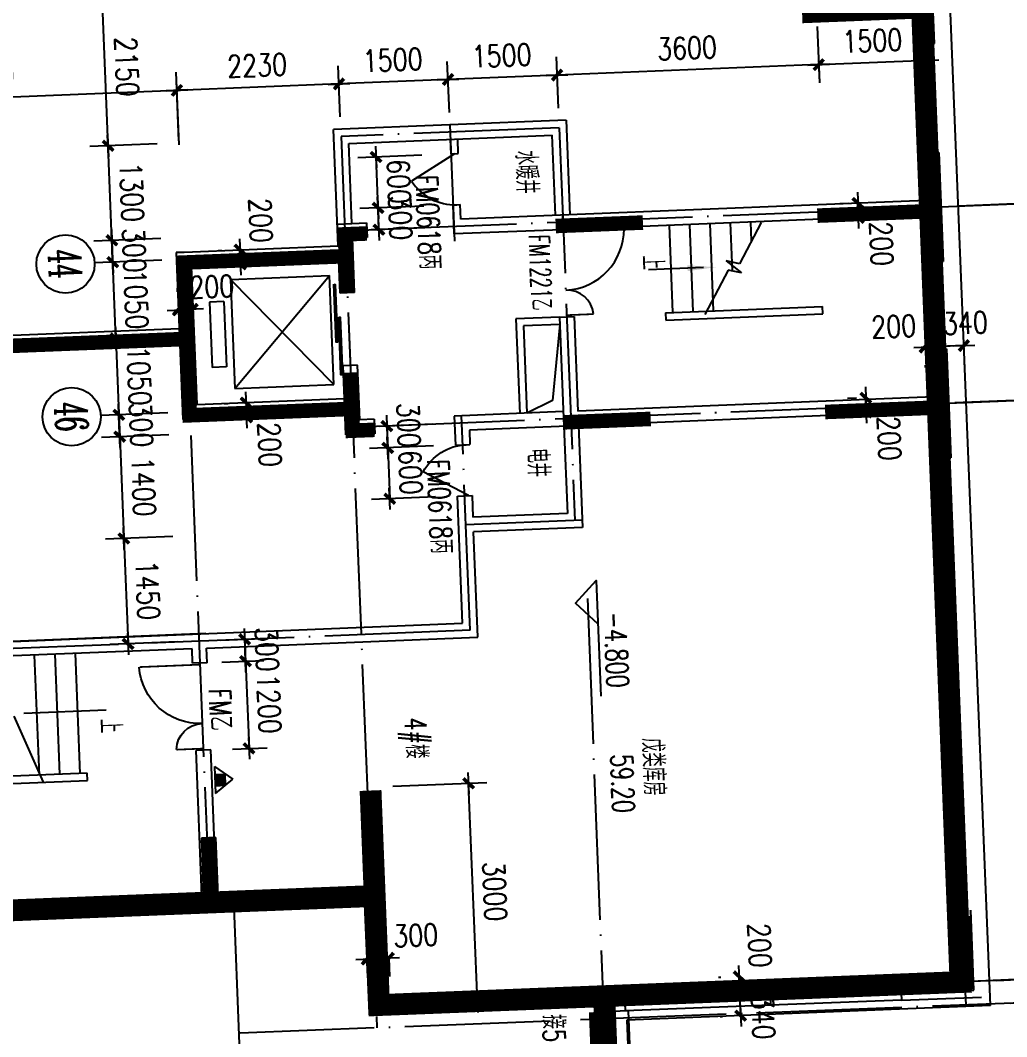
# Model space of a CAD drawing. Extents: x 634182 to 802382, y -1101880 to -864080.
# Drawn here: x 780404 to 793964, y -1013017 to -999052 of the extents above; entities that cross this region are included whole.
import ezdxf
from ezdxf.enums import TextEntityAlignment as Align

# ---------------------------------------------------------------- set-up
doc = ezdxf.new("R2010")
doc.units = 0
doc.header["$LTSCALE"] = 1000
doc.header["$MEASUREMENT"] = 0
doc.linetypes.add('DOTE', pattern=[2.42, 2, -0.2, 0.02, -0.2])
doc.layers.get('0').update_dxf_attribs({"linetype": 'CONTINUOUS'})
doc.layers.get('DEFPOINTS').update_dxf_attribs({"linetype": 'CONTINUOUS'})
for name, color, linetype in [('210', 4, 'CONTINUOUS'), ('AXIS', 3, 'CONTINUOUS'), ('AXIS_TEXT', 7, 'CONTINUOUS'), ('DIM', 3, 'CONTINUOUS'), ('DOTE', 1, 'DOTE'), ('PUB_DIM', 3, 'CONTINUOUS'), ('PUB_TEXT', 7, 'CONTINUOUS'), ('STAIR', 2, 'CONTINUOUS'), ('WALL', 191, 'CONTINUOUS'), ('WINDOW', 2, 'CONTINUOUS'), ('WINDOW_TEXT', 6, 'CONTINUOUS'), ('剪力墙', 131, 'CONTINUOUS'), ('墙肢', 210, 'CONTINUOUS')]:
    doc.layers.add(name, color=color, linetype=linetype)
doc.styles.add('COMPLEX', font='COMPLEX')
doc.styles.add('DIM_FONT', font='simplex.shx', dxfattribs={"width": 0.8})
doc.styles.add('SIMPLEX', font='SIMPLEX.SHX')
doc.styles.add('Z', font='romans', dxfattribs={"width": 0.8, "bigfont": 'z'})
doc.dimstyles.new('DIMN', dxfattribs={"dimtxt": 300, "dimasz": 1, "dimexe": 250, "dimexo": 300, "dimgap": 150, "dimtad": 1, "dimdec": 0, "dimzin": 0, "dimdsep": 46, "dimtxsty": 'DIM_FONT', "dimblk": '_DIMX', "dimblk1": '_DIMX', "dimblk2": '_DIMX', "dimcen": 2.5, "dimclrt": 7, "dimadec": 0, "dimazin": 0, "dimtfac": 1, "dimtdec": 0, "dimtix": 1, "dimtmove": 2, "dimatfit": 3, "dimldrblk": '_DIMX', "dimfxl": 0, "dimtolj": 1, "dimtzin": 0, "dimarcsym": 0})

# ---------------------------------------------------------------- blocks, each defined once
blk = doc.blocks.new('_WBLK')
for p, q in [((-0.5, 0.5), (0.5, 0.5)), ((0.5, 0.1667), (-0.5, 0.1667)), ((0.5, -0.1667), (-0.5, -0.1667)), ((-0.5, -0.5), (0.5, -0.5))]:
    blk.add_line(p, q)
at = {"layer": 'WINDOW_TEXT', "style": 'SIMPLEX', "flags": 9}
blk.add_attdef('A', text='', height=1, dxfattribs=at).set_placement((0, 1.5), align=Align.MIDDLE)
blk = doc.blocks.new('M_A17ORW')
at = {"const_width": 0.02}
for points in [[(-0.481, -0.001), (-0.481, -0.308)], [(0.481, 0.001), (0.481, -0.691)]]:
    blk.add_lwpolyline(points, dxfattribs=at)
for centre, radius, start, end in [((-0.501, -0.003), 0.307, 274.2492, 0.2101), ((0.505, 0.002), 0.699, 180.2762, 268.0603)]:
    blk.add_arc(centre, radius, start, end)
blk = doc.blocks.new('_DBLK')
blk.add_line((-0.5, 0), (0, -0.866))
blk.add_arc((-0.5, 0), 1, 300, 0)
at = {"layer": 'WINDOW_TEXT', "style": 'SIMPLEX', "flags": 9}
blk.add_attdef('A', text='', height=1, dxfattribs=at).set_placement((0, 1.5), align=Align.MIDDLE)
blk = doc.blocks.new('M_A14NPV')
for points in [[(0.18, 0.178), (0.177, 0.16), (-0.617, 0.16), (-0.617, 0.181)], [(0.632, 0.226), (0.629, 0.208), (-0.164, 0.208), (-0.164, 0.229)]]:
    blk.add_lwpolyline(points, close=True)
blk = doc.blocks.new('_ARROW')
blk.add_solid([(0, 0), (-1, 0.1), (-1, -0.1)])
blk = doc.blocks.new('_DIMX')
blk.add_line((-150, 0), (150, 0))
at = {"const_width": 50}
blk.add_lwpolyline([(-70, -70), (70, 70)], dxfattribs=at)
blk = doc.blocks.new('*D291')
at = {"color": 0, "linetype": 'ByBlock'}
for p, q in [((787801, -1000259), (787773, -999555)), ((786302, -1000320), (786274, -999616)), ((787782, -999805), (786285, -999865))]:
    blk.add_line(p, q, dxfattribs=at)
at = {"layer": 'DEFPOINTS', "color": 0, "linetype": 'ByBlock'}
for p in [(786284, -999865), (787813, -1000559), (786314, -1000619)]:
    blk.add_point(p, dxfattribs=at)
at = {"color": 0, "linetype": 'ByBlock'}
for p, rotation in [((787783, -999805), 2.30000000000004), ((786284, -999865), 182.3)]:
    blk.add_blockref('_DIMX', p, dxfattribs=dict(at, rotation=rotation))
at = {"color": 7, "linetype": 'ByBlock', "insert": (787021, -999536), "char_height": 300, "attachment_point": 5, "rotation": 2.3, "style": 'DIM_FONT'}
blk.add_mtext('\\A1;1500', dxfattribs=at)
blk = doc.blocks.new('*D292')
at = {"color": 0, "linetype": 'ByBlock'}
for p, q in [((782587, -1000764), (782547, -999765)), ((777321, -1000976), (777281, -999977)), ((782556, -1000015), (777292, -1000227))]:
    blk.add_line(p, q, dxfattribs=at)
at = {"layer": 'DEFPOINTS', "color": 0, "linetype": 'ByBlock'}
for p in [(777291, -1000227), (782599, -1001064), (777333, -1001275)]:
    blk.add_point(p, dxfattribs=at)
at = {"color": 0, "linetype": 'ByBlock'}
for p, rotation in [((782557, -1000015), 2.29999999999996), ((777291, -1000227), 182.3)]:
    blk.add_blockref('_DIMX', p, dxfattribs=dict(at, rotation=rotation))
at = {"color": 7, "linetype": 'ByBlock', "insert": (779912, -999821), "char_height": 300, "attachment_point": 5, "rotation": 2.3, "style": 'DIM_FONT'}
blk.add_mtext('\\A1;5270', dxfattribs=at)
blk = doc.blocks.new('*D293')
at = {"color": 0, "linetype": 'ByBlock'}
for p, q in [((784803, -1000380), (784775, -999676)), ((782585, -1000708), (782547, -999765)), ((784784, -999926), (782558, -1000015))]:
    blk.add_line(p, q, dxfattribs=at)
at = {"layer": 'DEFPOINTS', "color": 0, "linetype": 'ByBlock'}
for p in [(782557, -1000015), (784815, -1000680), (782597, -1001008)]:
    blk.add_point(p, dxfattribs=at)
at = {"color": 0, "linetype": 'ByBlock'}
for p, rotation in [((784785, -999926), 2.30000000000004), ((782557, -1000015), 182.3)]:
    blk.add_blockref('_DIMX', p, dxfattribs=dict(at, rotation=rotation))
at = {"color": 7, "linetype": 'ByBlock', "insert": (783659, -999671), "char_height": 300, "attachment_point": 5, "rotation": 2.3, "style": 'DIM_FONT'}
blk.add_mtext('\\A1;2230', dxfattribs=at)
blk = doc.blocks.new('*D294')
at = {"color": 0, "linetype": 'ByBlock'}
for p, q in [((784803, -1000380), (784775, -999676)), ((786302, -1000320), (786274, -999616)), ((786283, -999865), (784786, -999926))]:
    blk.add_line(p, q, dxfattribs=at)
at = {"layer": 'DEFPOINTS', "color": 0, "linetype": 'ByBlock'}
for p in [(784785, -999926), (784815, -1000680), (786314, -1000619)]:
    blk.add_point(p, dxfattribs=at)
at = {"color": 0, "linetype": 'ByBlock'}
for p, rotation in [((784785, -999926), 182.3), ((786284, -999865), 2.30000000000004)]:
    blk.add_blockref('_DIMX', p, dxfattribs=dict(at, rotation=rotation))
at = {"color": 7, "linetype": 'ByBlock', "insert": (785523, -999596), "char_height": 300, "attachment_point": 5, "rotation": 2.3, "style": 'DIM_FONT'}
blk.add_mtext('\\A1;1500', dxfattribs=at)
blk = doc.blocks.new('*D295')
at = {"color": 0, "linetype": 'ByBlock'}
for p, q in [((791359, -999135), (791390, -999911)), ((787801, -1000259), (787773, -999555)), ((791379, -999661), (787784, -999805))]:
    blk.add_line(p, q, dxfattribs=at)
at = {"layer": 'DEFPOINTS', "color": 0, "linetype": 'ByBlock'}
for p in [(791347, -998835), (787783, -999805), (787813, -1000559)]:
    blk.add_point(p, dxfattribs=at)
at = {"color": 0, "linetype": 'ByBlock'}
for p, rotation in [((791380, -999661), 2.30000000000004), ((787783, -999805), 182.3)]:
    blk.add_blockref('_DIMX', p, dxfattribs=dict(at, rotation=rotation))
at = {"color": 7, "linetype": 'ByBlock', "insert": (789569, -999433), "char_height": 300, "attachment_point": 5, "rotation": 2.3, "style": 'DIM_FONT'}
blk.add_mtext('\\A1;3600', dxfattribs=at)
blk = doc.blocks.new('*D296')
at = {"color": 0, "linetype": 'ByBlock'}
for p, q in [((791381, -999661), (792878, -999601)), ((791382, -999707), (791390, -999911)), ((792880, -999647), (792889, -999850))]:
    blk.add_line(p, q, dxfattribs=at)
at = {"layer": 'DEFPOINTS', "color": 0, "linetype": 'ByBlock'}
for p in [(791370, -999408), (792868, -999347), (792879, -999601)]:
    blk.add_point(p, dxfattribs=at)
at = {"color": 0, "linetype": 'ByBlock'}
for p, rotation in [((791380, -999661), 182.3), ((792879, -999601), 2.299999999999959)]:
    blk.add_blockref('_DIMX', p, dxfattribs=dict(at, rotation=rotation))
at = {"color": 7, "linetype": 'ByBlock', "insert": (792117, -999331), "char_height": 300, "attachment_point": 5, "rotation": 2.3, "style": 'DIM_FONT'}
blk.add_mtext('\\A1;1500', dxfattribs=at)
blk = doc.blocks.new('*D297')
at = {"color": 0, "linetype": 'ByBlock'}
for p, q in [((782390, -1003397), (781467, -1003434)), ((781717, -1003423), (781717, -1003422)), ((781717, -1003424), (781759, -1004473)), ((782432, -1004446), (781509, -1004483)), ((781759, -1004474), (781759, -1004475))]:
    blk.add_line(p, q, dxfattribs=at)
at = {"layer": 'DEFPOINTS', "color": 0, "linetype": 'ByBlock'}
for p in [(782690, -1003385), (781759, -1004473), (782732, -1004434)]:
    blk.add_point(p, dxfattribs=at)
at = {"color": 0, "linetype": 'ByBlock'}
for p, rotation in [((781717, -1003424), 272.3000000000001), ((781759, -1004473), 92.3000000000001)]:
    blk.add_blockref('_DIMX', p, dxfattribs=dict(at, rotation=rotation))
at = {"color": 7, "linetype": 'ByBlock', "insert": (782038, -1003937), "char_height": 300, "attachment_point": 5, "rotation": 272.3, "style": 'DIM_FONT'}
blk.add_mtext('\\A1;1050', dxfattribs=at)
blk = doc.blocks.new('*D299')
at = {"color": 0, "linetype": 'ByBlock'}
for p, q in [((782432, -1004446), (781509, -1004483)), ((781759, -1004472), (781759, -1004471)), ((781759, -1004473), (781771, -1004773)), ((782444, -1004746), (781521, -1004783)), ((781771, -1004774), (781771, -1004775))]:
    blk.add_line(p, q, dxfattribs=at)
at = {"layer": 'DEFPOINTS', "color": 0, "linetype": 'ByBlock'}
for p in [(782732, -1004434), (782744, -1004734), (781771, -1004773)]:
    blk.add_point(p, dxfattribs=at)
at = {"color": 0, "linetype": 'ByBlock'}
for p, rotation in [((781759, -1004473), 272.3000000000001), ((781771, -1004773), 92.3000000000001)]:
    blk.add_blockref('_DIMX', p, dxfattribs=dict(at, rotation=rotation))
at = {"color": 7, "linetype": 'ByBlock', "insert": (782065, -1004611), "char_height": 300, "attachment_point": 5, "rotation": 272.3, "style": 'DIM_FONT'}
blk.add_mtext('\\A1;300', dxfattribs=at)
blk = doc.blocks.new('*D300')
at = {"color": 0, "linetype": 'ByBlock'}
for p, q in [((782348, -1002348), (781425, -1002385)), ((781675, -1002374), (781675, -1002373)), ((781717, -1003424), (781675, -1002375)), ((782390, -1003397), (781467, -1003434)), ((781717, -1003425), (781717, -1003426))]:
    blk.add_line(p, q, dxfattribs=at)
at = {"layer": 'DEFPOINTS', "color": 0, "linetype": 'ByBlock'}
for p in [(781675, -1002375), (782648, -1002336), (782690, -1003385)]:
    blk.add_point(p, dxfattribs=at)
at = {"color": 0, "linetype": 'ByBlock'}
for p, rotation in [((781675, -1002375), 272.3000000000001), ((781717, -1003424), 92.3000000000001)]:
    blk.add_blockref('_DIMX', p, dxfattribs=dict(at, rotation=rotation))
at = {"color": 7, "linetype": 'ByBlock', "insert": (781996, -1002888), "char_height": 300, "attachment_point": 5, "rotation": 272.3, "style": 'DIM_FONT'}
blk.add_mtext('\\A1;1050', dxfattribs=at)
blk = doc.blocks.new('*D301')
at = {"color": 0, "linetype": 'ByBlock'}
for p, q in [((782336, -1002048), (781413, -1002085)), ((781663, -1002074), (781663, -1002073)), ((781675, -1002375), (781663, -1002075)), ((782348, -1002348), (781425, -1002385)), ((781675, -1002376), (781675, -1002377))]:
    blk.add_line(p, q, dxfattribs=at)
at = {"layer": 'DEFPOINTS', "color": 0, "linetype": 'ByBlock'}
for p in [(781663, -1002075), (782636, -1002036), (782648, -1002336)]:
    blk.add_point(p, dxfattribs=at)
at = {"color": 0, "linetype": 'ByBlock'}
for p, rotation in [((781663, -1002075), 272.3000000000001), ((781675, -1002375), 92.3000000000001)]:
    blk.add_blockref('_DIMX', p, dxfattribs=dict(at, rotation=rotation))
at = {"color": 7, "linetype": 'ByBlock', "insert": (781969, -1002213), "char_height": 300, "attachment_point": 5, "rotation": 272.3, "style": 'DIM_FONT'}
blk.add_mtext('\\A1;300', dxfattribs=at)
blk = doc.blocks.new('*D302')
at = {"color": 0, "linetype": 'ByBlock'}
for p, q in [((782284, -1000749), (781361, -1000786)), ((781663, -1002074), (781611, -1000777)), ((782336, -1002048), (781413, -1002085))]:
    blk.add_line(p, q, dxfattribs=at)
at = {"layer": 'DEFPOINTS', "color": 0, "linetype": 'ByBlock'}
for p in [(781611, -1000776), (782583, -1000737), (782636, -1002036)]:
    blk.add_point(p, dxfattribs=at)
at = {"color": 0, "linetype": 'ByBlock'}
for p, rotation in [((781611, -1000776), 92.3000000000001), ((781663, -1002075), 272.3000000000001)]:
    blk.add_blockref('_DIMX', p, dxfattribs=dict(at, rotation=rotation))
at = {"color": 7, "linetype": 'ByBlock', "insert": (781936, -1001414), "char_height": 300, "attachment_point": 5, "rotation": 272.3, "style": 'DIM_FONT'}
blk.add_mtext('\\A1;1300', dxfattribs=at)
blk = doc.blocks.new('*D304')
at = {"color": 0, "linetype": 'ByBlock'}
for p, q in [((782197, -998601), (781275, -998638)), ((781611, -1000775), (781524, -998629)), ((782284, -1000749), (781361, -1000786))]:
    blk.add_line(p, q, dxfattribs=at)
at = {"layer": 'DEFPOINTS', "color": 0, "linetype": 'ByBlock'}
for p in [(782497, -998589), (781524, -998628), (782583, -1000737)]:
    blk.add_point(p, dxfattribs=at)
at = {"color": 0, "linetype": 'ByBlock'}
for p, rotation in [((781524, -998628), 92.3000000000001), ((781611, -1000776), 272.3000000000001)]:
    blk.add_blockref('_DIMX', p, dxfattribs=dict(at, rotation=rotation))
at = {"color": 7, "linetype": 'ByBlock', "insert": (781867, -999690), "char_height": 300, "attachment_point": 5, "rotation": 272.3, "style": 'DIM_FONT'}
blk.add_mtext('\\A1;2150', dxfattribs=at)
blk = doc.blocks.new('_AXISO')
blk.add_circle((0, 0), 0.5)
at = {"layer": 'AXIS_TEXT', "style": 'COMPLEX', "width": 1.041667}
blk.add_attdef('A', text='', height=0.56, dxfattribs=at).set_placement((-0.25, -0.28), (0.25, -0.28), align=Align.FIT)
blk = doc.blocks.new('*D357')
at = {"color": 0, "linetype": 'ByBlock'}
for p, q in [((785953, -1001604), (785073, -1001639)), ((785322, -1001628), (785322, -1001627)), ((785334, -1001929), (785322, -1001629)), ((785965, -1001904), (785085, -1001939)), ((785334, -1001930), (785334, -1001931))]:
    blk.add_line(p, q, dxfattribs=at)
at = {"layer": 'DEFPOINTS', "color": 0, "linetype": 'ByBlock'}
for p in [(785322, -1001629), (786253, -1001592), (786265, -1001892)]:
    blk.add_point(p, dxfattribs=at)
at = {"color": 0, "linetype": 'ByBlock'}
for p, rotation in [((785322, -1001629), 272.3000000000001), ((785334, -1001929), 92.3000000000001)]:
    blk.add_blockref('_DIMX', p, dxfattribs=dict(at, rotation=rotation))
at = {"color": 7, "linetype": 'ByBlock', "insert": (785628, -1001767), "char_height": 300, "attachment_point": 5, "rotation": 272.3, "style": 'DIM_FONT'}
blk.add_mtext('\\A1;300', dxfattribs=at)
blk = doc.blocks.new('*D358')
at = {"color": 0, "linetype": 'ByBlock'}
for p, q in [((785925, -1000904), (785044, -1000940)), ((785294, -1000929), (785294, -1000928)), ((785322, -1001629), (785294, -1000930)), ((785953, -1001604), (785073, -1001639)), ((785322, -1001630), (785322, -1001631))]:
    blk.add_line(p, q, dxfattribs=at)
at = {"layer": 'DEFPOINTS', "color": 0, "linetype": 'ByBlock'}
for p in [(785294, -1000930), (786225, -1000892), (786253, -1001592)]:
    blk.add_point(p, dxfattribs=at)
at = {"color": 0, "linetype": 'ByBlock'}
for p, rotation in [((785294, -1000930), 272.3000000000001), ((785322, -1001629), 92.3000000000001)]:
    blk.add_blockref('_DIMX', p, dxfattribs=dict(at, rotation=rotation))
at = {"color": 7, "linetype": 'ByBlock', "insert": (785608, -1001267), "char_height": 300, "attachment_point": 5, "rotation": 272.3, "style": 'DIM_FONT'}
blk.add_mtext('\\A1;600', dxfattribs=at)
blk = doc.blocks.new('*D359')
at = {"color": 0, "linetype": 'ByBlock'}
for p, q in [((786074, -1004601), (785193, -1004637)), ((785443, -1004626), (785443, -1004625)), ((785443, -1004627), (785455, -1004927)), ((785443, -1004627), (785455, -1004927)), ((786086, -1004901), (785205, -1004937)), ((785455, -1004928), (785455, -1004929))]:
    blk.add_line(p, q, dxfattribs=at)
at = {"layer": 'DEFPOINTS', "color": 0, "linetype": 'ByBlock'}
for p in [(786374, -1004589), (786386, -1004889), (785455, -1004927)]:
    blk.add_point(p, dxfattribs=at)
at = {"color": 0, "linetype": 'ByBlock'}
for p, rotation in [((785443, -1004627), 272.3000000000001), ((785455, -1004927), 92.3000000000001)]:
    blk.add_blockref('_DIMX', p, dxfattribs=dict(at, rotation=rotation))
at = {"color": 7, "linetype": 'ByBlock', "insert": (785742, -1004615), "char_height": 300, "attachment_point": 5, "rotation": 272.3, "style": 'DIM_FONT'}
blk.add_mtext('\\A1;300', dxfattribs=at)
blk = doc.blocks.new('*D360')
at = {"color": 0, "linetype": 'ByBlock'}
for p, q in [((786086, -1004901), (785205, -1004937)), ((785455, -1004926), (785455, -1004925)), ((785455, -1004927), (785483, -1005626)), ((786114, -1005601), (785233, -1005636)), ((785483, -1005627), (785483, -1005628))]:
    blk.add_line(p, q, dxfattribs=at)
at = {"layer": 'DEFPOINTS', "color": 0, "linetype": 'ByBlock'}
for p in [(786386, -1004889), (786414, -1005589), (785483, -1005626)]:
    blk.add_point(p, dxfattribs=at)
at = {"color": 0, "linetype": 'ByBlock'}
for p, rotation in [((785455, -1004927), 272.3000000000001), ((785483, -1005626), 92.3000000000001)]:
    blk.add_blockref('_DIMX', p, dxfattribs=dict(at, rotation=rotation))
at = {"color": 7, "linetype": 'ByBlock', "insert": (785769, -1005264), "char_height": 300, "attachment_point": 5, "rotation": 272.3, "style": 'DIM_FONT'}
blk.add_mtext('\\A1;600', dxfattribs=at)
blk = doc.blocks.new('*D361')
at = {"color": 0, "linetype": 'ByBlock'}
for p, q in [((783161, -1007571), (783738, -1007547)), ((783488, -1007557), (783488, -1007556)), ((783488, -1007558), (783500, -1007857)), ((783173, -1007871), (783750, -1007847)), ((783500, -1007858), (783500, -1007859))]:
    blk.add_line(p, q, dxfattribs=at)
at = {"layer": 'DEFPOINTS', "color": 0, "linetype": 'ByBlock'}
for p in [(782861, -1007583), (782873, -1007883), (783500, -1007857)]:
    blk.add_point(p, dxfattribs=at)
at = {"color": 0, "linetype": 'ByBlock'}
for p, rotation in [((783488, -1007558), 272.3000000000001), ((783500, -1007857), 92.3000000000001)]:
    blk.add_blockref('_DIMX', p, dxfattribs=dict(at, rotation=rotation))
at = {"color": 7, "linetype": 'ByBlock', "insert": (783794, -1007695), "char_height": 300, "attachment_point": 5, "rotation": 272.3, "style": 'DIM_FONT'}
blk.add_mtext('\\A1;300', dxfattribs=at)
blk = doc.blocks.new('*D387')
at = {"color": 0, "linetype": 'ByBlock'}
for p, q in [((792836, -1003542), (792835, -1003542)), ((793036, -1003534), (792837, -1003542)), ((793036, -1003534), (792837, -1003542)), ((793037, -1003534), (793038, -1003534)), ((792848, -1003824), (792847, -1003792)), ((793048, -1003816), (793046, -1003784))]:
    blk.add_line(p, q, dxfattribs=at)
at = {"layer": 'DEFPOINTS', "color": 0, "linetype": 'ByBlock'}
for p in [(792836, -1003524), (792837, -1003542), (793036, -1003516)]:
    blk.add_point(p, dxfattribs=at)
at = {"color": 0, "linetype": 'ByBlock'}
for p, rotation in [((792837, -1003542), 2.30000000000001), ((793036, -1003534), 182.3)]:
    blk.add_blockref('_DIMX', p, dxfattribs=dict(at, rotation=rotation))
at = {"color": 7, "linetype": 'ByBlock', "insert": (792410, -1003259), "char_height": 300, "attachment_point": 5, "rotation": 2.3, "style": 'DIM_FONT'}
blk.add_mtext('\\A1;200', dxfattribs=at)
blk = doc.blocks.new('*D388')
at = {"color": 0, "linetype": 'ByBlock'}
for p, q in [((793375, -1003521), (793037, -1003534)), ((793048, -1003816), (793046, -1003784)), ((793387, -1003802), (793386, -1003770))]:
    blk.add_line(p, q, dxfattribs=at)
at = {"layer": 'DEFPOINTS', "color": 0, "linetype": 'ByBlock'}
for p in [(793375, -1003503), (793036, -1003516), (793036, -1003534)]:
    blk.add_point(p, dxfattribs=at)
at = {"color": 0, "linetype": 'ByBlock'}
for p, rotation in [((793036, -1003534), 182.3), ((793376, -1003521), 2.30000000000004)]:
    blk.add_blockref('_DIMX', p, dxfattribs=dict(at, rotation=rotation))
at = {"color": 7, "linetype": 'ByBlock', "insert": (793396, -1003211), "char_height": 300, "attachment_point": 5, "rotation": 2.3, "style": 'DIM_FONT'}
blk.add_mtext('\\A1;340', dxfattribs=at)
blk = doc.blocks.new('*D429')
at = {"color": 0, "linetype": 'ByBlock'}
for p, q in [((783124, -1002216), (783174, -1002214)), ((783424, -1002203), (783424, -1002202)), ((783432, -1002404), (783424, -1002204)), ((783432, -1002404), (783424, -1002204)), ((783132, -1002416), (783182, -1002414)), ((783432, -1002405), (783432, -1002406))]:
    blk.add_line(p, q, dxfattribs=at)
at = {"layer": 'DEFPOINTS', "color": 0, "linetype": 'ByBlock'}
for p in [(783424, -1002204), (783424, -1002204), (783432, -1002404)]:
    blk.add_point(p, dxfattribs=at)
at = {"color": 0, "linetype": 'ByBlock'}
for p, rotation in [((783424, -1002204), 272.3000000000001), ((783432, -1002404), 92.3000000000001)]:
    blk.add_blockref('_DIMX', p, dxfattribs=dict(at, rotation=rotation))
at = {"color": 7, "linetype": 'ByBlock', "insert": (783708, -1001803), "char_height": 300, "attachment_point": 5, "rotation": 272.3, "style": 'DIM_FONT'}
blk.add_mtext('\\A1;200', dxfattribs=at)
blk = doc.blocks.new('*D430')
at = {"color": 0, "linetype": 'ByBlock'}
for p, q in [((783208, -1004318), (783258, -1004316)), ((783508, -1004305), (783508, -1004304)), ((783508, -1004306), (783516, -1004506)), ((783508, -1004306), (783516, -1004506)), ((783516, -1004507), (783516, -1004508)), ((783816, -1004494), (783766, -1004496))]:
    blk.add_line(p, q, dxfattribs=at)
at = {"layer": 'DEFPOINTS', "color": 0, "linetype": 'ByBlock'}
for p in [(783508, -1004306), (783516, -1004506), (783516, -1004506)]:
    blk.add_point(p, dxfattribs=at)
at = {"color": 0, "linetype": 'ByBlock'}
for p, rotation in [((783508, -1004306), 272.3000000000001), ((783516, -1004506), 92.3000000000001)]:
    blk.add_blockref('_DIMX', p, dxfattribs=dict(at, rotation=rotation))
at = {"color": 7, "linetype": 'ByBlock', "insert": (783832, -1004883), "char_height": 300, "attachment_point": 5, "rotation": 272.3, "style": 'DIM_FONT'}
blk.add_mtext('\\A1;200', dxfattribs=at)
blk = doc.blocks.new('*D431')
at = {"color": 0, "linetype": 'ByBlock'}
for p, q in [((782560, -1002731), (782562, -1002781)), ((782760, -1002723), (782762, -1002773)), ((782571, -1003031), (782570, -1003031)), ((782572, -1003031), (782772, -1003023)), ((782572, -1003031), (782772, -1003023)), ((782773, -1003023), (782774, -1003023))]:
    blk.add_line(p, q, dxfattribs=at)
at = {"layer": 'DEFPOINTS', "color": 0, "linetype": 'ByBlock'}
for p in [(782572, -1003031), (782772, -1003023), (782772, -1003023)]:
    blk.add_point(p, dxfattribs=at)
at = {"color": 0, "linetype": 'ByBlock'}
for p, rotation in [((782572, -1003031), 2.30000000000004), ((782772, -1003023), 182.3)]:
    blk.add_blockref('_DIMX', p, dxfattribs=dict(at, rotation=rotation))
at = {"color": 7, "linetype": 'ByBlock', "insert": (783036, -1002712), "char_height": 300, "attachment_point": 5, "rotation": 2.3, "style": 'DIM_FONT'}
blk.add_mtext('\\A1;200', dxfattribs=at)
blk = doc.blocks.new('*D438')
at = {"color": 0, "linetype": 'ByBlock'}
for p, q in [((785523, -1009577), (786817, -1009526)), ((786687, -1012532), (786567, -1009537)), ((785693, -1012573), (786937, -1012523))]:
    blk.add_line(p, q, dxfattribs=at)
at = {"layer": 'DEFPOINTS', "color": 0, "linetype": 'ByBlock'}
for p in [(785223, -1009590), (786567, -1009536), (785394, -1012585)]:
    blk.add_point(p, dxfattribs=at)
at = {"color": 0, "linetype": 'ByBlock'}
for p, rotation in [((786567, -1009536), 92.3000000000001), ((786687, -1012533), 272.3000000000001)]:
    blk.add_blockref('_DIMX', p, dxfattribs=dict(at, rotation=rotation))
at = {"color": 7, "linetype": 'ByBlock', "insert": (786927, -1011022), "char_height": 300, "attachment_point": 5, "rotation": 272.3, "style": 'DIM_FONT'}
blk.add_mtext('\\A1;3000', dxfattribs=at)
blk = doc.blocks.new('*D439')
at = {"color": 0, "linetype": 'ByBlock'}
for p, q in [((785167, -1011951), (785166, -1011951)), ((785168, -1011951), (785468, -1011939)), ((785168, -1011951), (785468, -1011939)), ((785170, -1011994), (785178, -1012201)), ((785468, -1011934), (785478, -1012189)), ((785469, -1011939), (785470, -1011939))]:
    blk.add_line(p, q, dxfattribs=at)
at = {"layer": 'DEFPOINTS', "color": 0, "linetype": 'ByBlock'}
for p in [(785158, -1011694), (785456, -1011634), (785468, -1011939)]:
    blk.add_point(p, dxfattribs=at)
at = {"color": 0, "linetype": 'ByBlock'}
for p, rotation in [((785168, -1011951), 2.30000000000004), ((785468, -1011939), 182.3)]:
    blk.add_blockref('_DIMX', p, dxfattribs=dict(at, rotation=rotation))
at = {"color": 7, "linetype": 'ByBlock', "insert": (785840, -1011624), "char_height": 300, "attachment_point": 5, "rotation": 2.3, "style": 'DIM_FONT'}
blk.add_mtext('\\A1;300', dxfattribs=at)
blk = doc.blocks.new('*D440')
at = {"color": 0, "linetype": 'ByBlock'}
for p, q in [((790003, -1012201), (790036, -1012200)), ((790285, -1012189), (790285, -1012188)), ((790293, -1012389), (790285, -1012190)), ((790293, -1012389), (790285, -1012190)), ((790011, -1012401), (790044, -1012399)), ((790293, -1012390), (790293, -1012391))]:
    blk.add_line(p, q, dxfattribs=at)
at = {"layer": 'DEFPOINTS', "color": 0, "linetype": 'ByBlock'}
for p in [(790285, -1012190), (790303, -1012189), (790311, -1012389)]:
    blk.add_point(p, dxfattribs=at)
at = {"color": 0, "linetype": 'ByBlock'}
for p, rotation in [((790285, -1012190), 272.3000000000001), ((790293, -1012389), 92.3000000000001)]:
    blk.add_blockref('_DIMX', p, dxfattribs=dict(at, rotation=rotation))
at = {"color": 7, "linetype": 'ByBlock', "insert": (790568, -1011763), "char_height": 300, "attachment_point": 5, "rotation": 272.3, "style": 'DIM_FONT'}
blk.add_mtext('\\A1;200', dxfattribs=at)
blk = doc.blocks.new('*D441')
at = {"color": 0, "linetype": 'ByBlock'}
for p, q in [((790011, -1012401), (790044, -1012399)), ((790307, -1012728), (790293, -1012390)), ((790025, -1012740), (790057, -1012739))]:
    blk.add_line(p, q, dxfattribs=at)
at = {"layer": 'DEFPOINTS', "color": 0, "linetype": 'ByBlock'}
for p in [(790293, -1012389), (790311, -1012389), (790325, -1012728)]:
    blk.add_point(p, dxfattribs=at)
at = {"color": 0, "linetype": 'ByBlock'}
for p, rotation in [((790293, -1012389), 92.3000000000001), ((790307, -1012729), 272.3000000000001)]:
    blk.add_blockref('_DIMX', p, dxfattribs=dict(at, rotation=rotation))
at = {"color": 7, "linetype": 'ByBlock', "insert": (790616, -1012749), "char_height": 300, "attachment_point": 5, "rotation": 272.3, "style": 'DIM_FONT'}
blk.add_mtext('\\A1;340', dxfattribs=at)
blk = doc.blocks.new('*D450')
at = {"color": 0, "linetype": 'ByBlock'}
for p, q in [((791793, -1001569), (791669, -1001574)), ((791919, -1001563), (791919, -1001562)), ((791927, -1001764), (791919, -1001564)), ((791927, -1001764), (791919, -1001564)), ((791801, -1001769), (791677, -1001774)), ((791927, -1001765), (791927, -1001766))]:
    blk.add_line(p, q, dxfattribs=at)
at = {"layer": 'DEFPOINTS', "color": 0, "linetype": 'ByBlock'}
for p in [(792093, -1001557), (791919, -1001564), (792101, -1001757)]:
    blk.add_point(p, dxfattribs=at)
at = {"color": 0, "linetype": 'ByBlock'}
for p, rotation in [((791919, -1001564), 272.3000000000001), ((791927, -1001764), 92.3000000000001)]:
    blk.add_blockref('_DIMX', p, dxfattribs=dict(at, rotation=rotation))
at = {"color": 7, "linetype": 'ByBlock', "insert": (792242, -1002122), "char_height": 300, "attachment_point": 5, "rotation": 272.3, "style": 'DIM_FONT'}
blk.add_mtext('\\A1;200', dxfattribs=at)
blk = doc.blocks.new('*D451')
at = {"color": 0, "linetype": 'ByBlock'}
for p, q in [((791901, -1004244), (791777, -1004249)), ((792027, -1004238), (792027, -1004237)), ((792035, -1004439), (792027, -1004239)), ((792035, -1004439), (792027, -1004239)), ((791909, -1004444), (791785, -1004449)), ((792035, -1004440), (792035, -1004441))]:
    blk.add_line(p, q, dxfattribs=at)
at = {"layer": 'DEFPOINTS', "color": 0, "linetype": 'ByBlock'}
for p in [(792027, -1004239), (792200, -1004232), (792208, -1004432)]:
    blk.add_point(p, dxfattribs=at)
at = {"color": 0, "linetype": 'ByBlock'}
for p, rotation in [((792027, -1004239), 272.3000000000001), ((792035, -1004439), 92.3000000000001)]:
    blk.add_blockref('_DIMX', p, dxfattribs=dict(at, rotation=rotation))
at = {"color": 7, "linetype": 'ByBlock', "insert": (792349, -1004797), "char_height": 300, "attachment_point": 5, "rotation": 272.3, "style": 'DIM_FONT'}
blk.add_mtext('\\A1;200', dxfattribs=at)
blk = doc.blocks.new('A$C369A06F2')
at = {"layer": 'PUB_DIM'}
for p, q in [((0, 0), (186, 248)), ((373, 0), (186, 248)), ((0, 0), (373, 0)), ((103, 138), (270, 138)), ((270, 138), (270, 0))]:
    blk.add_line(p, q, dxfattribs=at)
blk.add_solid([(103, 138), (270, 138), (103, 0), (270, 0)], dxfattribs=at)
blk = doc.blocks.new('A$C11027EB3')
at = {"layer": 'WALL'}
blk.add_blockref('A$C369A06F2', (0, 0, 569), dxfattribs=at)

msp = doc.modelspace()

# ---------------------------------------------------------------- hatches: boundary and pattern name
h = msp.add_hatch(color=256)
h.paths.add_polyline_path([(793304.9, -1012184.469), (792505.506, -1012215.598), (792509.397, -1012315.517), (793408.715, -1012280.497), (793369.804, -1011281.255), (793269.88, -1011285.146)])
h.paths.add_polyline_path([(793469.728, -1011277.363), (793369.804, -1011281.255), (793408.715, -1012280.497), (793508.639, -1012276.606)])
h.paths.add_polyline_path([(793408.715, -1012280.497), (793412.606, -1012380.426), (793512.531, -1012376.535), (793508.639, -1012276.606)])
h.paths.add_polyline_path([(793412.606, -1012380.426), (793408.715, -1012280.497), (792509.397, -1012315.517), (792513.288, -1012415.446)])
at = {"layer": '墙肢'}
h = msp.add_hatch(color=256, dxfattribs=at)
h.paths.add_polyline_path([(784872.88, -1011011.679), (784653.046, -1011020.24), (784656.938, -1011120.164), (785256.483, -1011096.817), (785252.592, -1010996.893)])
h.paths.add_polyline_path([(784656.938, -1011120.164), (784660.829, -1011220.088), (785160.45, -1011200.633), (785214.925, -1012599.568), (785314.849, -1012595.677), (785256.483, -1011096.817)])
h.paths.add_polyline_path([(785352.516, -1010993.002), (785252.592, -1010996.893), (785314.849, -1012595.677), (786364.054, -1012554.82), (786360.163, -1012454.901), (785410.883, -1012491.866)])
h.paths.add_polyline_path([(786367.946, -1012654.749), (786364.054, -1012554.82), (785314.849, -1012595.677), (785318.741, -1012695.606)])
h.paths.add_polyline_path([(785218.816, -1012699.497), (785318.741, -1012695.606), (785314.849, -1012595.677), (785214.925, -1012599.568)])

# ---------------------------------------------------------------- linework, layer by layer
for p, q in [((783093.076, -1010280.379), (782893.228, -1010288.162)), ((782893.228, -1010288.162), (782924.357, -1011087.556)), ((783124.205, -1011079.774), (783093.076, -1010280.379)), ((783124.205, -1011079.774), (784653.046, -1011020.24)), ((784653.046, -1011020.24), (785352.516, -1010993.002)), ((784660.829, -1011220.088), (784653.046, -1011020.24)), ((785252.592, -1010996.893), (785352.516, -1010993.002)), ((785252.592, -1010996.893), (785252.592, -1010996.893)), ((785352.516, -1010993.002), (785410.883, -1012491.866)), ((785352.516, -1010993.002), (785352.516, -1010993.002)), ((777858.196, -1011284.835), (782924.357, -1011087.556)), ((782282.631, -1011312.696), (782274.849, -1011112.848)), ((782924.357, -1011087.556), (782924.357, -1011087.556)), ((783761.51, -1011255.108), (783753.728, -1011055.26)), ((783761.51, -1011255.108), (783753.728, -1011055.26)), ((777666.13, -1011492.465), (782282.631, -1011312.696)), ((783032.063, -1011283.513), (782282.631, -1011312.696)), ((783032.063, -1011283.513), (784660.829, -1011220.088)), ((785160.45, -1011200.633), (784660.829, -1011220.088)), ((785160.45, -1011200.633), (785218.816, -1012699.497)), ((793512.531, -1012376.535), (793469.728, -1011277.363)), ((785410.883, -1012491.866), (790706.869, -1012285.638)), ((790706.869, -1012285.638), (790718.542, -1012585.41)), ((792505.506, -1012215.598), (793304.9, -1012184.469)), ((792505.506, -1012215.598), (792517.179, -1012515.371)), ((792513.288, -1012415.446), (793512.531, -1012376.535)), ((785397.187, -1012681.913), (790692.917, -1012469.215)), ((786367.946, -1012654.749), (788716.166, -1012563.308)), ((788716.166, -1012563.308), (788720.057, -1012663.232)), ((790718.542, -1012585.41), (788720.057, -1012663.232)), ((792517.179, -1012515.371), (793616.346, -1012472.568))]:
    msp.add_line(p, q)
at = {"const_width": 200}
for points in [[(783032.063, -1011283.513), (782993.152, -1010284.27)], [(782278.74, -1011212.772), (783757.619, -1011155.184)]]:
    msp.add_lwpolyline(points, dxfattribs=at)
at = {"layer": '210', "const_width": 300}
msp.add_lwpolyline([(788370.322, -1012676.853), (789955.936, -1053395.738)], dxfattribs=at)
at = {"layer": 'AXIS'}
for p, q in [((797608.685, -1001432.55), (793301.021, -1001605.564)), ((797717.041, -1004130.375), (793251.595, -1004309.726)), ((798036.088, -1012073.971), (793570.643, -1012253.321))]:
    msp.add_line(p, q, dxfattribs=at)
at = {"layer": 'DOTE', "linetype": 'DOTE'}
for p, q in [((792713.038, -995477.574), (793399.985, -1012581.065)), ((787811.786, -1000528.342), (784814.203, -1000648.738)), ((786308.981, -1000488.621), (786373.192, -1002087.332)), ((787811.786, -1000528.342), (788028.498, -1005923.992)), ((784814.2, -1000648.807), (785306.108, -1012896.244)), ((784814.203, -1000648.738), (784974.73, -1004645.515)), ((796899.399, -1001464.394), (784866.374, -1001947.69)), ((784878.414, -1002247.449), (782650.21, -1002336.943)), ((782650.21, -1002336.943), (783003.37, -1011129.858)), ((782692.348, -1003386.097), (777426.558, -1003596.699)), ((797007.755, -1004162.219), (784974.73, -1004645.515)), ((784962.69, -1004345.757), (782734.487, -1004435.251)), ((786587.897, -1007433.022), (786469.508, -1004485.398)), ((788128.417, -1005919.979), (786529.706, -1005984.19)), ((786587.897, -1007433.022), (775150.747, -1007892.385)), ((785252.592, -1010996.893), (785318.741, -1012695.606)), ((785283.54, -1011088.317), (778361.748, -1011366.325)), ((797326.816, -1012105.814), (785293.772, -1012589.111)), ((797360.143, -1012426.854), (783427.961, -1012969.38))]:
    msp.add_line(p, q, dxfattribs=at)
at = {"layer": 'DOTE'}
for p, q in [((788199.179, -1006996.896), (790431.438, -1064321.735)), ((783332.912, -1011116.622), (785325.648, -1061289.601)), ((788386.871, -1012364.872), (788531.967, -1015977.446))]:
    msp.add_line(p, q, dxfattribs=at)
at = {"layer": 'PUB_DIM'}
for points in [[(789797.363, -1002450.206), (789039.825, -1002480.632)], [(788346.257, -1007349.876), (788034.459, -1007062.158), (788322.178, -1006750.36), (788385.988, -1008339.079)], [(780451.603, -1008570.319), (781582.512, -1008524.897)]]:
    msp.add_lwpolyline(points, dxfattribs=at)
at = {"layer": 'STAIR'}
for p, q in [((790590.138, -1001829.099), (790291.782, -1002397.382)), ((790291.782, -1002397.382), (790109.169, -1002357.98)), ((790109.169, -1002357.98), (790316.129, -1002523.109)), ((790133.516, -1002483.707), (789812.965, -1003094.267)), ((790316.129, -1002523.109), (790133.516, -1002483.707)), ((780315.974, -1008611.552), (780718.061, -1009520.344))]:
    msp.add_line(p, q, dxfattribs=at)
at = {"layer": 'WALL'}
for p, q in [((793739.915, -1012590.227), (793172.172, -998421.592)), ((792969.489, -999370.991), (792941.376, -998671.055)), ((792769.653, -999379.017), (792749.564, -998878.92)), ((792969.489, -999370.991), (792769.65, -999379.017)), ((792769.653, -999379.017), (792969.489, -999370.991)), ((792855.913, -1001526.785), (792769.661, -999379.017)), ((787907.689, -1000424.479), (786308.978, -1000488.689)), ((787907.689, -1000424.479), (787959.86, -1001723.431)), ((786308.978, -1000488.689), (784710.267, -1000552.9)), ((784774.478, -1002151.611), (784710.267, -1000552.9)), ((784918.132, -1000744.713), (787715.877, -1000632.344)), ((786325.031, -1000888.367), (786317.004, -1000688.528)), ((786424.95, -1000884.354), (786416.924, -1000684.515)), ((787760.022, -1001731.458), (787715.877, -1000632.344)), ((784962.277, -1001843.827), (784918.132, -1000744.713)), ((786325.031, -1000888.367), (786424.95, -1000884.354)), ((793029.696, -1000869.782), (792829.847, -1000877.809)), ((792829.851, -1000877.809), (793029.696, -1000869.782)), ((793029.696, -1000869.782), (793090.004, -1002368.073)), ((792855.913, -1001526.785), (786461.069, -1001783.629)), ((786353.123, -1001587.803), (786453.043, -1001583.79)), ((786369.176, -1001987.481), (786353.123, -1001587.803)), ((786461.069, -1001783.629), (786453.043, -1001583.79)), ((784762.438, -1001851.853), (785162.116, -1001835.8)), ((785162.116, -1001835.8), (785170.143, -1002035.639)), ((792864.479, -1001726.603), (787718.088, -1001933.303)), ((787867.967, -1001927.283), (787859.941, -1001727.444)), ((792864.479, -1001726.603), (792964.269, -1004224.61)), ((787718.088, -1001933.303), (786369.176, -1001987.481)), ((785170.143, -1002035.639), (784970.304, -1002043.666)), ((785000.402, -1002793.061), (784970.304, -1002043.666)), ((782546.274, -1002241.105), (784774.478, -1002151.611)), ((782646.194, -1002237.092), (782546.274, -1002241.105)), ((782546.274, -1002241.105), (782638.578, -1004539.252)), ((782754.14, -1002432.918), (784782.504, -1002351.45)), ((784800.564, -1002801.088), (784782.504, -1002351.45)), ((784786.517, -1002451.37), (784782.504, -1002351.45)), ((792890.165, -1002376.099), (793090.004, -1002368.073)), ((782754.14, -1002432.918), (782830.39, -1004331.387)), ((785000.402, -1002793.061), (784800.564, -1002801.088)), ((789275.027, -1003071.669), (791433.287, -1002984.984)), ((789275.027, -1003071.669), (789279.04, -1003171.588)), ((789279.04, -1003171.588), (791437.3, -1003084.904)), ((791437.3, -1003084.904), (791433.287, -1002984.984)), ((787816.206, -1003130.33), (787216.689, -1003154.409)), ((787216.689, -1003154.409), (787268.861, -1004453.362)), ((787820.219, -1003230.249), (787320.622, -1003250.315)), ((787816.206, -1003130.33), (788016.045, -1003122.303)), ((787816.206, -1003130.33), (787876.404, -1004629.121)), ((788016.045, -1003122.303), (788068.216, -1004421.256)), ((782588.413, -1003290.259), (777522.497, -1003493.728)), ((782588.413, -1003290.259), (782588.413, -1003290.259)), ((787320.622, -1003250.315), (787368.78, -1004449.348)), ((782596.439, -1003490.098), (777530.524, -1003693.566)), ((782596.439, -1003490.098), (782596.439, -1003490.098)), ((792938.324, -1003575.132), (793138.162, -1003567.106)), ((793138.162, -1003567.106), (793198.2, -1005065.4)), ((785040.534, -1003792.256), (784840.695, -1003800.282)), ((784858.755, -1004249.92), (784840.695, -1003800.282)), ((785070.633, -1004541.652), (785040.534, -1003792.256)), ((782830.39, -1004331.387), (784858.755, -1004249.92)), ((784878.821, -1004749.517), (784858.755, -1004249.92)), ((792964.269, -1004224.61), (788068.216, -1004421.256)), ((782638.578, -1004539.252), (784866.781, -1004449.758)), ((787868.377, -1004429.283), (786369.586, -1004489.48)), ((786369.586, -1004489.48), (786385.639, -1004889.158)), ((792972.295, -1004424.449), (786577.451, -1004681.293)), ((792972.295, -1004424.449), (793283.317, -1012168.211)), ((785270.472, -1004533.625), (785070.633, -1004541.652)), ((785270.472, -1004533.625), (785278.498, -1004733.464)), ((787876.404, -1004629.121), (787924.562, -1005828.155)), ((788076.243, -1004621.095), (788132.427, -1006019.967)), ((785278.498, -1004733.464), (784878.821, -1004749.517)), ((786577.451, -1004681.293), (786585.477, -1004881.132)), ((786385.639, -1004889.158), (786585.477, -1004881.132)), ((793198.2, -1005065.4), (792998.361, -1005073.426)), ((792998.361, -1005073.426), (793198.2, -1005065.4)), ((786413.731, -1005588.594), (786613.57, -1005580.568)), ((786483.975, -1007337.184), (786413.744, -1005588.593)), ((786613.57, -1005580.568), (786625.609, -1005880.326)), ((787924.562, -1005828.155), (786625.609, -1005880.326)), ((788132.427, -1006019.967), (786633.649, -1006080.164)), ((786691.84, -1007528.996), (786633.649, -1006080.164)), ((777691.051, -1007690.344), (786483.975, -1007337.184)), ((782956.819, -1007478.849), (778990.003, -1007638.173)), ((782964.845, -1007678.688), (786691.84, -1007528.996)), ((782765.006, -1007686.714), (777699.077, -1007890.183)), ((782773.033, -1007886.553), (782765.006, -1007686.714)), ((782773.033, -1007886.553), (782765.006, -1007686.714)), ((782972.871, -1007878.527), (782964.845, -1007678.688)), ((782972.871, -1007878.527), (782773.033, -1007886.553)), ((783021.03, -1009077.56), (782821.191, -1009085.586)), ((782901.454, -1011083.98), (782821.191, -1009085.586)), ((783101.293, -1011075.954), (783021.03, -1009077.56)), ((781322.44, -1009395.989), (779264.1, -1009478.66)), ((779268.113, -1009578.58), (781326.453, -1009495.908)), ((781326.453, -1009495.908), (781322.44, -1009395.989)), ((783101.293, -1011075.954), (785329.497, -1010986.46)), ((784638.074, -1011214.391), (784630.047, -1011014.552)), ((785329.497, -1010986.46), (785389.681, -1012485.252)), ((777835.525, -1011287.449), (782901.454, -1011083.98)), ((785137.671, -1011194.325), (784638.074, -1011214.391)), ((785137.671, -1011194.325), (785197.869, -1012693.117)), ((793491.182, -1012360.023), (793451.05, -1011360.824)), ((785389.681, -1012485.252), (793283.317, -1012168.211)), ((792483.961, -1012200.316), (792491.988, -1012400.155)), ((792491.988, -1012400.155), (793491.182, -1012360.023)), ((786360.163, -1012454.901), (786367.946, -1012654.749)), ((788294.85, -1012565.531), (788432.048, -1015981.46)), ((785197.869, -1012693.117), (786346.942, -1012646.965)), ((785218.816, -1012699.497), (786367.946, -1012654.749)), ((788320.087, -1012671.803), (789902.083, -1053297.76)), ((788760.027, -1012661.677), (788320.36, -1012678.798)), ((793739.915, -1012590.227), (788744.255, -1012790.873)), ((788760.027, -1012661.677), (790345.641, -1053380.563)), ((788744.255, -1012790.873), (788871.693, -1015963.802))]:
    msp.add_line(p, q, dxfattribs=at)
at = {"layer": 'WINDOW'}
for p, q in [((790192.683, -1002496.473), (790166.112, -1001834.912)), ((790456.34, -1002083.946), (790445.886, -1001823.675)), ((789374.947, -1003067.656), (789326.788, -1001868.622)), ((789654.721, -1003056.419), (789606.563, -1001857.385)), ((789934.495, -1003045.182), (789886.337, -1001846.149)), ((783291.739, -1002611.487), (784655.22, -1002556.724)), ((783291.739, -1002611.487), (783351.937, -1004110.278)), ((784715.417, -1004055.515), (783291.739, -1002611.487)), ((783351.937, -1004110.278), (784655.22, -1002556.724)), ((784715.417, -1004055.515), (784655.22, -1002556.724)), ((783203.859, -1002915.258), (783004.02, -1002923.285)), ((783004.02, -1002923.285), (783040.139, -1003822.56)), ((783203.859, -1002915.258), (783239.978, -1003814.533)), ((787820.219, -1003230.249), (787721.592, -1004275.339)), ((783239.978, -1003814.533), (783040.139, -1003822.56)), ((783351.937, -1004110.278), (784715.417, -1004055.515)), ((787721.592, -1004275.339), (787368.78, -1004449.348)), ((780596.754, -1007773.8), (780662.972, -1009422.476)), ((780876.529, -1007762.563), (780942.746, -1009411.239)), ((780876.529, -1007762.563), (780942.746, -1009411.239)), ((781156.303, -1007751.326), (781222.521, -1009400.002))]:
    msp.add_line(p, q, dxfattribs=at)
at = {"layer": '剪力墙'}
for points, const_width in [([(789778.846, -960467.16), (789948.787, -964762.938), (791447.611, -964703.689), (791763.845, -972697.395), (790265.02, -972756.733), (790707.74, -983947.933), (792206.568, -983888.651), (792534.662, -992182.154), (791035.836, -992241.481), (791300.677, -998936.21), (792799.499, -998876.917), (793329.185, -1012266.444), (786234.734, -1012547.098)], 300), ([(792760.297, -1001680.658), (791361.391, -1001735.998)], 200), ([(788963.267, -1001830.867), (787764.199, -1001878.302)], 200), ([(785166.231, -1001981.077), (784866.471, -1001992.935), (784898.089, -1002792.31)], 200), ([(784861.413, -1004395.012), (782733.083, -1004479.208), (782650.073, -1002380.85), (784778.402, -1002296.654)], 200), ([(782591.65, -1003433.965), (777525.619, -1003634.393)], 200), ([(785272.965, -1004678.966), (784973.199, -1004690.825), (784941.57, -1003891.45)], 200), ([(792867.025, -1004378.548), (791468.119, -1004433.888)], 200), ([(789069.995, -1004528.757), (787870.927, -1004576.192)], 200), ([(790581.334, -1012375.148), (788832.702, -1012444.323)], 300), ([(788573.558, -1016022.924), (788438.422, -1012606.914)], 300)]:
    msp.add_lwpolyline(points, dxfattribs=dict(at, const_width=const_width))
for points in [[(785226.178, -1011085.828, 300, 300, 0), (777782.006, -1011380.317, 300, 300, 0), (777582.388, -1006334.328, 300, 300, 0)], [(786234.734, -1012547.098, 300, 300, 0), (785335.437, -1012582.674, 300, 300, 0), (785218.822, -1009634.98, 300, 300, 0)]]:
    msp.add_lwpolyline(points, format="xyseb", dxfattribs=at)

# ---------------------------------------------------------------- block references
at = {"xscale": 1800, "yscale": 299.9999999995343, "zscale": 1800, "rotation": 182.23}
msp.add_blockref('_WBLK', (791612.024, -1012400.504), dxfattribs=at)
at = {"layer": 'AXIS'}
ref = msp.add_blockref('_AXISO', (781025.35, -1002401.081), dxfattribs=dict(at, xscale=800, yscale=800, zscale=800, rotation=272.3000000000001))
ref.add_attrib('A', '44', dxfattribs={"layer": 'AXIS_TEXT', "height": 448, "rotation": 272.3, "style": 'COMPLEX', "width": 0.506757}).set_placement((780793.504, -1002210.232), (780809.556, -1002609.909), align=Align.FIT)
ref = msp.add_blockref('_AXISO', (781109.627, -1004499.399), dxfattribs=dict(at, xscale=800, yscale=800, zscale=800, rotation=272.3000000000001))
ref.add_attrib('A', '46', dxfattribs={"layer": 'AXIS_TEXT', "height": 448, "rotation": 272.3, "style": 'COMPLEX', "width": 0.535714}).set_placement((780877.781, -1004308.549), (780893.833, -1004708.227), align=Align.FIT)
at = {"layer": 'DIM', "rotation": 272.3000000000001}
msp.add_blockref('A$C11027EB3', (783072.209, -1009303.088, -569.283), dxfattribs=at)
at = {"layer": 'PUB_DIM', "xscale": -400, "yscale": 400, "zscale": 400, "rotation": 182.3}
msp.add_blockref('_ARROW', (789975.035, -1002443.07), dxfattribs=at)
at = {"layer": 'WINDOW'}
for name, p, xscale, yscale, zscale, rotation in [('_DBLK', (786389.037, -1001236.079), 700, 700, 700, 272.3000000000001), ('M_A17ORW', (787892.058, -1002526.8), 1200, 1200, 1200, 92.3), ('M_A14NPV', (784966.574, -1003301.427), -1000, -1000, 1000, 272.3000000000001), ('_DBLK', (786549.564, -1005232.856), -700, 700, 700, 272.3000000000001), ('M_A17ORW', (782897.016, -1008482.057), -1200, 1200, 1200, 272.3000000000001)]:
    msp.add_blockref(name, p, dxfattribs=dict(at, xscale=xscale, yscale=yscale, zscale=zscale, rotation=rotation))

# ---------------------------------------------------------------- texts
at = {"layer": 'PUB_DIM', "style": 'DIM_FONT', "width": 0.7}
msp.add_text('-4.800', height=300, rotation=272.3, dxfattribs=at).set_placement((788599.448, -1007701.128), align=Align.MIDDLE)
at = {"layer": 'PUB_TEXT', "style": 'Z'}
for s, height, rotation, width, p in [('水暖井', 300, 272.3, 0.7, (787203.223, -1000844.653)), ('FM1221乙', 280, 272.3, 0.6, (787393.124, -1002003.643)), ('电井', 300, 272.3, 0.7, (787366.722, -1004937.561)), ('FM乙', 300, 272.3, 0.7, (782994.476, -1008239.498)), ('上', 300, 272.3, 0.7, (781490.529, -1008652.011)), ('4#楼', 300, 272.23, 0.7, (785685.823, -1008635.068)), ('戊类库房', 300, 272.3, 0.7, (788943.733, -1008916.573)), ('接5#楼', 300, 272.3, 0.7, (787580.95, -1012718.053))]:
    msp.add_text(s, height=height, rotation=rotation, dxfattribs=dict(at, width=width)).set_placement(p)
at = {"layer": 'PUB_TEXT', "style": 'Z', "width": 0.7}
for s, p in [('FM0618丙', (786040.237, -1002472.871)), ('上', (789101.87, -1002477.209)), ('FM0618丙', (786197.163, -1006379.987)), ('59.20', (788700.084, -1009942.83))]:
    msp.add_text(s, height=300, rotation=272.3, dxfattribs=at).set_placement(p, align=Align.MIDDLE_RIGHT)

# ---------------------------------------------------------------- dimensions: what is measured, and where the dimension line sits
at = {"layer": 'AXIS'}
for base, p1, p2, angle, picture, middle in [((781524.336, -998628.136), (782583.434, -1000737.212), (782497.155, -998589.064), 272.3, '*D304', (781867.234, -999690.171)), ((787782.736, -999805.217), (791346.681, -998835.117), (787813.016, -1000559.123), 2.3, '*D295', (789569.25, -999433.221)), ((792878.628, -999600.545), (791369.667, -999407.563), (792868.459, -999347.365), 182.3, '*D296', (792117.192, -999330.885)), ((786283.945, -999865.414), (787813.016, -1000559.123), (786314.225, -1000619.321), 2.3, '*D291', (787021.301, -999535.557)), ((782556.95, -1000015.106), (784815.433, -1000679.519), (782596.816, -1001007.688), 2.3, '*D293', (783659.012, -999670.601)), ((784785.153, -999925.612), (786314.225, -1000619.321), (784815.433, -1000679.519), 2.3, '*D294', (785522.509, -999595.755)), ((777291.195, -1000226.601), (782599.068, -1001063.767), (777333.314, -1001275.262), 182.3, '*D292', (779912.033, -999821.095)), ((781610.615, -1000776.284), (782635.605, -1002036.164), (782583.434, -1000737.212), 272.3, '*D302', (781936.459, -1001413.721)), ((785322.339, -1001629.19), (786265.256, -1001891.615), (786253.214, -1001591.802), 272.3, '*D357', (785628.118, -1001767.057)), ((781662.786, -1002075.237), (782647.645, -1002335.923), (782635.605, -1002036.164), 272.3, '*D301', (781968.564, -1002213.077)), ((781674.826, -1002374.995), (782689.783, -1003385.082), (782647.645, -1002335.923), 272.3, '*D300', (781995.653, -1002887.535)), ((781759.103, -1004473.313), (782689.783, -1003385.082), (782731.922, -1004434.241), 272.3, '*D297', (782037.792, -1003936.694)), ((781771.143, -1004773.071), (782731.922, -1004434.241), (782743.961, -1004733.999), 272.3, '*D299', (782064.881, -1004611.153)), ((783499.975, -1007857.356), (782860.902, -1007582.713), (782872.944, -1007882.54), 272.3, '*D361', (783793.713, -1007695.403)), ((786567.034, -1009535.553), (785393.694, -1012585.171), (785223.336, -1009589.521), 272.3, '*D438', (786926.991, -1011022.341))]:
    dim = msp.add_linear_dim(base=base, p1=p1, p2=p2, angle=angle, dimstyle='DIMN', dxfattribs=at)
    dim.commit()
    dim.dimension.update_dxf_attribs({"geometry": picture, "text_midpoint": middle})
for base, p1, p2, picture, middle in [((785294.247, -1000929.754), (786253.214, -1001591.802), (786225.122, -1000892.366), '*D358', (785608.051, -1001267.432)), ((785482.867, -1005625.981), (786385.639, -1004889.158), (786413.744, -1005588.593), '*D360', (785768.579, -1005264.224))]:
    dim = msp.add_linear_dim(base=base, p1=p1, p2=p2, angle=272.3, text='600', dimstyle='DIMN', dxfattribs=at)
    dim.commit()
    dim.dimension.update_dxf_attribs({"geometry": picture, "text_midpoint": middle})
for base, p1, p2, angle, picture, middle in [((791919.159, -1001564.341), (792100.98, -1001757.199), (792092.953, -1001557.36), 272.3, '*D450', (792241.785, -1002121.671)), ((783423.695, -1002203.863), (783431.721, -1002403.702), (783423.695, -1002203.863), 272.3, '*D429', (783707.822, -1001802.629)), ((782771.779, -1003023.079), (782571.941, -1003031.105), (782771.779, -1003023.079), 2.3, '*D431', (783035.777, -1002712.234)), ((792836.544, -1003542.233), (793035.665, -1003516.344), (792835.826, -1003524.37), 2.3, '*D387', (792409.915, -1003259.126)), ((793036.382, -1003534.206), (793375.391, -1003502.699), (793035.665, -1003516.344), 2.3, '*D388', (793395.685, -1003211.486)), ((783516.159, -1004506.007), (783508.132, -1004306.168), (783516.159, -1004506.007), 272.3, '*D430', (783831.549, -1004883.162)), ((792026.598, -1004239.343), (792208.419, -1004432.202), (792200.392, -1004232.363), 272.3, '*D451', (792349.224, -1004796.673)), ((785454.774, -1004926.545), (786373.596, -1004589.331), (786385.639, -1004889.158), 272.3, '*D359', (785742.49, -1004614.679)), ((785467.824, -1011938.956), (785157.742, -1011694.058), (785455.57, -1011633.844), 2.3, '*D439', (785839.893, -1011623.77)), ((790285.341, -1012189.542), (790311.23, -1012388.663), (790303.204, -1012188.825), 272.3, '*D440', (790568.448, -1011762.913)), ((790293.368, -1012389.381), (790324.875, -1012728.389), (790311.23, -1012388.663), 272.3, '*D441', (790616.088, -1012748.684))]:
    dim = msp.add_linear_dim(base=base, p1=p1, p2=p2, angle=angle, dimstyle='DIMN', dxfattribs=at)
    dim.commit()
    dim.dimension.update_dxf_attribs({"geometry": picture, "text_midpoint": middle, "dimtype": 128})
for base, p1, p2 in [((781827.327, -1006171.944), (782743.961, -1004733.999), (782800.146, -1006132.871)), ((781885.518, -1007620.775), (782800.146, -1006132.871), (782858.337, -1007581.703)), ((783548.134, -1009056.389), (782872.944, -1007882.54), (783021.03, -1009077.56))]:
    msp.add_linear_dim(base=base, p1=p1, p2=p2, angle=272.3, dimstyle='DIMN', dxfattribs=at).render()
msp.add_linear_dim(base=(795689.516, -1013492.667), p1=(793716.167, -1012568.752), p2=(793755.078, -1013567.995, -284.642), angle=272.23, location=(795975.003, -1013114.139), dimstyle='DIMN', dxfattribs=at).render()
at = {"layer": 'PUB_DIM'}
msp.add_linear_dim(base=(797636.405, -1012090.024), p1=(789278.888, -902537.258, 284.642), p2=(793528.144, -1012255.028, 284.642), angle=272.3, dimstyle='DIMN', dxfattribs=at).render()

doc.saveas('drawing.dxf')
